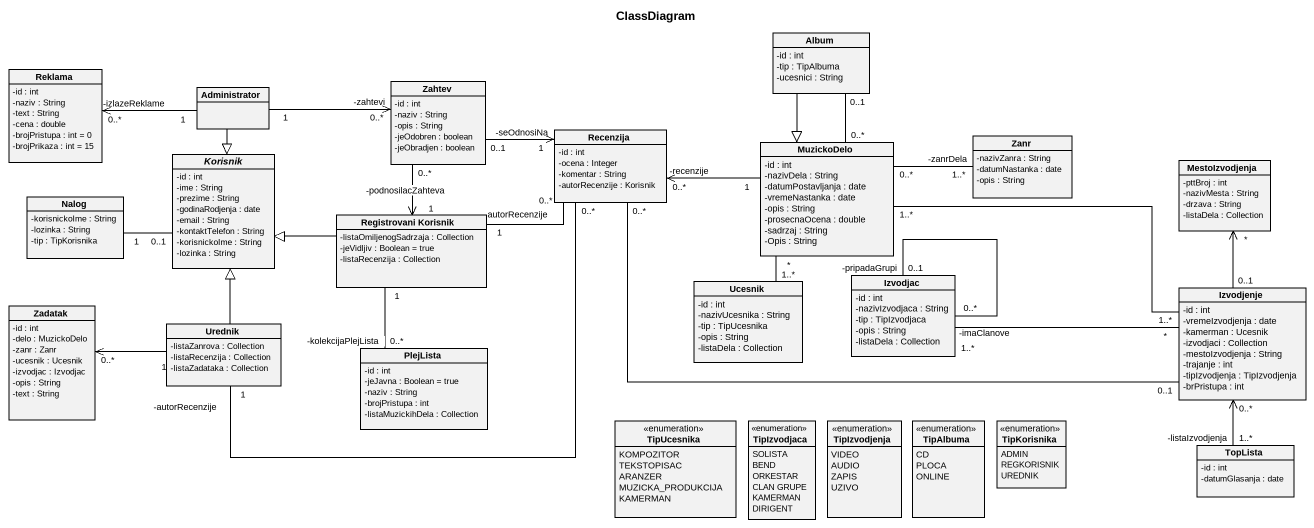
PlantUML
@startuml
title ClassDiagram
hide circle
hide empty members
skinparam classAttributeIconSize 0
class Album {
  -id : int
  -tip : TipAlbuma
  -ucesnici : String
}
class Reklama {
  -id : int
  -naziv : String
  -text : String
  -cena : double
  -brojPristupa : int = 0
  -brojPrikaza : int = 15
}
class Zahtev {
  -id : int
  -naziv : String
  -opis : String
  -jeOdobren : boolean
  -jeObradjen : boolean
}
class Administrator
abstract class Korisnik {
  -id : int
  -ime : String
  -prezime : String
  -godinaRodjenja : date
  -email : String
  -kontaktTelefon : String
  -korisnickoIme : String
  -lozinka : String
}
class Recenzija {
  -id : int
  -ocena : Integer
  -komentar : String
  -autorRecenzije : Korisnik
}
class MuzickoDelo {
  -id : int
  -nazivDela : String
  -datumPostavljanja : date
  -vremeNastanka : date
  -opis : String
  -prosecnaOcena : double
  -sadrzaj : String
  -Opis : String
}
class Zanr {
  -nazivZanra : String
  -datumNastanka : date
  -opis : String
}
class MestoIzvodjenja {
  -pttBroj : int
  -nazivMesta : String
  -drzava : String
  -listaDela : Collection
}
class Nalog {
  -korisnickoIme : String
  -lozinka : String
  -tip : TipKorisnika
}
class "Registrovani Korisnik" as Registrovani_Korisnik {
  -listaOmiljenogSadrzaja : Collection
  -jeVidljiv : Boolean = true
  -listaRecenzija : Collection
}
class Izvodjac {
  -id : int
  -nazivIzvodjaca : String
  -tip : TipIzvodjaca
  -opis : String
  -listaDela : Collection
}
class Zadatak {
  -id : int
  -delo : MuzickoDelo
  -zanr : Zanr
  -ucesnik : Ucesnik
  -izvodjac : Izvodjac
  -opis : String
  -text : String
}
class Ucesnik {
  -id : int
  -nazivUcesnika : String
  -tip : TipUcesnika
  -opis : String
  -listaDela : Collection
}
class Izvodjenje {
  -id : int
  -vremeIzvodjenja : date
  -kamerman : Ucesnik
  -izvodjaci : Collection
  -mestoIzvodjenja : String
  -trajanje : int
  -tipIzvodjenja : TipIzvodjenja
  -brPristupa : int
}
class Urednik {
  -listaZanrova : Collection
  -listaRecenzija : Collection
  -listaZadataka : Collection
}
class PlejLista {
  -id : int
  -jeJavna : Boolean = true
  -naziv : String
  -brojPristupa : int
  -listaMuzickihDela : Collection
}
enum TipUcesnika {
  KOMPOZITOR
  TEKSTOPISAC
  ARANZER
  MUZICKA_PRODUKCIJA
  KAMERMAN
}
enum TipIzvodjaca {
  SOLISTA
  BEND
  ORKESTAR
  CLAN GRUPE
  KAMERMAN
  DIRIGENT
}
enum TipIzvodjenja {
  VIDEO
  AUDIO
  ZAPIS
  UZIVO
}
enum TipAlbuma {
  CD
  PLOCA
  ONLINE
}
enum TipKorisnika {
  ADMIN
  REGKORISNIK
  UREDNIK
}
class TopLista {
  -id : int
  -datumGlasanja : date
}
Album --|> MuzickoDelo
Album "0..1" -- "0..*" MuzickoDelo
Zahtev "0..1" -right-> "1\n-seOdnosiNa" Recenzija
Zahtev "0..*" --> "-podnosilacZahteva\n1" Registrovani_Korisnik
Administrator "1" -left-> "0..*\n-izlazeReklame" Reklama
Administrator "1" -right-> "0..*\n-zahtevi" Zahtev
Administrator --|> Korisnik
Recenzija "0..*" -right- "0..1" Izvodjenje
MuzickoDelo "1" -left-> "0..*\n-recenzije" Recenzija
MuzickoDelo "0..*" -right- "1..*\n-zanrDela" Zanr
MuzickoDelo "1..*" -right- "1..*" Izvodjenje
Nalog "1" -right- "0..1" Korisnik
Registrovani_Korisnik -left-|> Korisnik
Registrovani_Korisnik "1" -right- "0..*" Recenzija : autorRecenzije
Registrovani_Korisnik "1" -- "0..*\n-kolekcijaPlejLista" PlejLista
Izvodjac "0..1\n-pripadaGrupi" -- "0..*\n-imaClanove" Izvodjac
Izvodjac "1..*" -right- "*" Izvodjenje
Ucesnik "1..*" -up- "*" MuzickoDelo
Izvodjenje "0..1" -up-> "*" MestoIzvodjenja
Urednik -up-|> Korisnik
Urednik "1\n-autorRecenzije" -right- "0..*" Recenzija
Urednik "1" -left-> "0..*" Zadatak
TopLista "1..*\n-listaIzvodjenja" -up-> "0..*" Izvodjenje
@enduml
